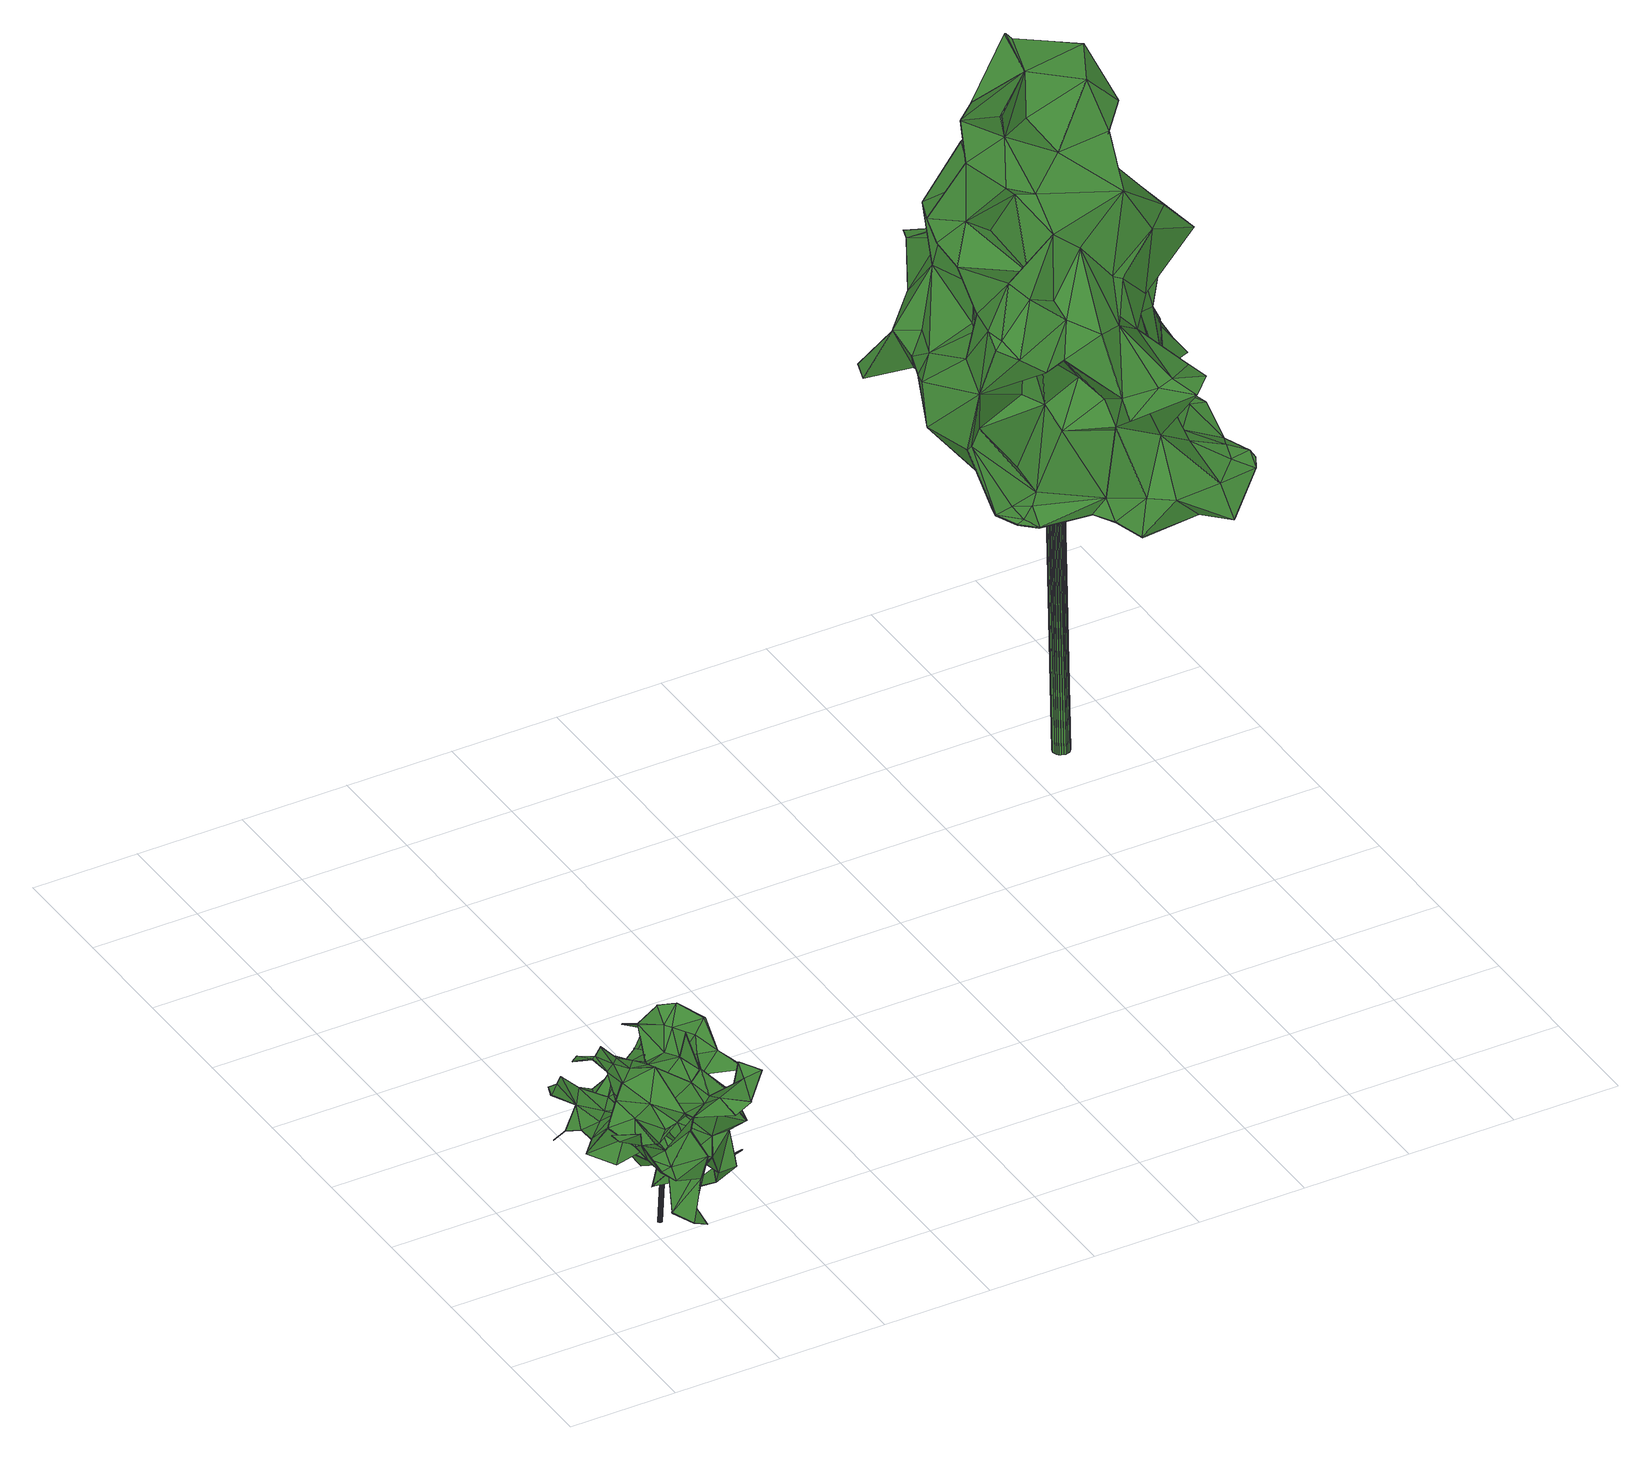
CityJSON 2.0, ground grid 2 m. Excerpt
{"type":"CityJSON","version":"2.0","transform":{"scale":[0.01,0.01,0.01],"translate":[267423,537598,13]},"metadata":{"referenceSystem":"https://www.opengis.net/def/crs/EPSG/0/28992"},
"CityObjects":{
"tree1":{"type":"SolitaryVegetationObject","attributes":{"gtid":628,"crown_width_m":3.46,"crown_median_z":15.44,"crown_r50_m":0.193,"crown_porosity":0.951,"trunk_H_m":2.34,"trunk_DBH_m":0.0712,"trunk_radius_m":0.0356,"trunk_base_height_m":13.1,"original_gtid":"630"},"geometry":[{"type":"Solid","lod":"3","boundaries":[[[[0,1,2]],[[3,2,1]],[[4,5,6]],[[7,8,9]],[[10,11,12]],[[13,14,15]],[[16,17,18]],[[19,20,21]],[[22,23,24]],[[25,26,27]],[[28,29,30]],[[31,32,8]],[[33,34,35]],[[36,37,38]],[[39,40,41]],[[22,42,43]],[[22,43,44]],[[45,46,47]],[[48,49,50]],[[48,50,51]],[[52,53,54]],[[55,5,56]],[[57,56,5]],[[58,59,60]],[[61,62,63]],[[64,38,65]],[[66,67,68]],[[61,44,43]],[[69,70,71]],[[55,32,38]],[[72,73,74]],[[72,74,75]],[[54,76,77]],[[54,78,76]],[[79,80,51]],[[42,11,10]],[[81,82,83]],[[81,83,34]],[[16,84,85]],[[86,87,49]],[[69,88,70]],[[89,86,90]],[[91,92,93]],[[94,82,81]],[[78,95,96]],[[10,97,98]],[[10,98,13]],[[82,99,100]],[[57,101,102]],[[12,103,17]],[[104,100,105]],[[106,100,104]],[[107,108,109]],[[12,110,10]],[[111,112,113]],[[111,113,114]],[[115,104,116]],[[106,104,115]],[[106,115,117]],[[118,83,82]],[[119,120,121]],[[12,15,24]],[[57,102,56]],[[122,123,124]],[[125,126,84]],[[124,75,127]],[[128,129,7]],[[130,31,7]],[[131,132,87]],[[131,87,133]],[[134,84,135]],[[133,136,137]],[[85,134,138]],[[85,138,17]],[[139,140,141]],[[141,25,139]],[[142,135,95]],[[143,89,69]],[[144,145,146]],[[117,115,147]],[[118,82,148]],[[143,47,131]],[[39,41,79]],[[149,150,151]],[[152,64,138]],[[131,133,137]],[[62,29,28]],[[153,154,155]],[[156,155,154]],[[157,158,159]],[[160,161,109]],[[15,162,163]],[[118,164,83]],[[124,165,166]],[[68,167,168]],[[97,169,170]],[[123,122,171]],[[95,78,53]],[[78,54,53]],[[168,163,68]],[[172,173,174]],[[140,139,175]],[[176,177,178]],[[174,178,177]],[[174,177,176]],[[15,163,168]],[[179,115,116]],[[155,114,113]],[[75,74,180]],[[20,181,182]],[[183,3,1]],[[25,141,26]],[[98,184,185]],[[186,150,149]],[[52,54,187]],[[188,14,98]],[[188,98,185]],[[142,95,189]],[[30,164,190]],[[40,120,119]],[[191,192,13]],[[113,112,193]],[[170,185,184]],[[170,184,97]],[[149,194,195]],[[149,195,186]],[[95,53,189]],[[135,126,95]],[[196,197,110]],[[41,198,79]],[[129,130,7]],[[199,200,201]],[[153,200,199]],[[202,66,68]],[[203,204,205]],[[172,205,204]],[[206,207,208]],[[206,208,209]],[[210,211,132]],[[212,91,93]],[[213,214,107]],[[153,155,215]],[[113,216,155]],[[23,17,103]],[[217,182,181]],[[187,77,146]],[[176,218,174]],[[219,220,221]],[[36,152,166]],[[179,147,115]],[[222,186,223]],[[59,224,225]],[[179,117,147]],[[226,151,150]],[[144,227,228]],[[191,229,230]],[[231,75,180]],[[232,233,234]],[[222,66,202]],[[209,162,129]],[[146,227,144]],[[218,73,72]],[[168,167,182]],[[131,47,46]],[[235,107,214]],[[38,236,127]],[[237,63,216]],[[237,216,113]],[[100,194,105]],[[36,171,37]],[[238,239,240]],[[238,196,239]],[[228,241,27]],[[227,241,228]],[[187,54,77]],[[235,214,242]],[[24,103,12]],[[171,36,123]],[[44,243,22]],[[124,166,75]],[[106,117,179]],[[153,30,244]],[[149,19,21]],[[152,138,134]],[[179,148,106]],[[245,246,55]],[[14,188,197]],[[14,197,162]],[[174,247,61]],[[248,183,249]],[[250,118,41]],[[201,200,244]],[[244,250,201]],[[251,72,75]],[[194,223,195]],[[174,252,205]],[[253,252,254]],[[129,255,130]],[[166,251,75]],[[166,172,251]],[[72,174,218]],[[256,53,52]],[[55,246,5]],[[231,5,246]],[[0,257,114]],[[248,220,219]],[[112,111,193]],[[193,257,113]],[[114,257,193]],[[193,111,114]],[[143,69,71]],[[99,82,94]],[[78,96,258]],[[118,148,194]],[[190,250,244]],[[190,244,30]],[[171,122,37]],[[228,259,140]],[[13,42,10]],[[16,199,125]],[[247,174,91]],[[70,207,206]],[[88,207,70]],[[16,18,260]],[[132,49,87]],[[207,88,89]],[[39,79,261]],[[221,156,219]],[[144,140,175]],[[228,140,144]],[[74,262,263]],[[74,73,262]],[[63,178,61]],[[253,251,204]],[[215,28,30]],[[153,215,30]],[[91,61,43]],[[236,38,37]],[[236,37,122]],[[264,265,138]],[[252,174,72]],[[172,204,251]],[[175,139,258]],[[100,148,82]],[[104,105,116]],[[251,254,72]],[[49,266,90]],[[267,266,49]],[[22,243,23]],[[15,14,162]],[[186,195,223]],[[129,264,268]],[[258,76,78]],[[146,77,227]],[[96,95,126]],[[269,219,156]],[[270,182,217]],[[3,269,271]],[[272,252,247]],[[14,13,98]],[[132,211,49]],[[138,65,17]],[[42,13,192]],[[81,34,273]],[[81,273,94]],[[194,198,118]],[[41,118,198]],[[39,261,40]],[[45,268,274]],[[38,127,55]],[[124,127,122]],[[173,246,134]],[[152,134,246]],[[172,152,173]],[[161,160,108]],[[222,223,99]],[[100,99,223]],[[215,155,216]],[[168,24,15]],[[182,24,168]],[[231,246,173]],[[164,118,190]],[[227,25,241]],[[26,141,259]],[[175,201,144]],[[67,167,68]],[[275,276,102]],[[192,191,277]],[[19,210,202]],[[232,42,192]],[[215,216,63]],[[215,63,62]],[[174,61,178]],[[129,268,206]],[[89,143,131]],[[137,89,131]],[[70,206,71]],[[100,106,148]],[[88,69,89]],[[89,137,136]],[[134,142,173]],[[129,206,209]],[[98,97,184]],[[139,76,258]],[[139,25,227]],[[139,227,76]],[[227,77,76]],[[183,219,3]],[[248,219,183]],[[269,3,219]],[[27,241,25]],[[274,161,108]],[[71,206,143]],[[188,185,170]],[[10,169,97]],[[231,6,5]],[[207,89,90]],[[208,90,209]],[[207,90,208]],[[102,278,275]],[[278,102,279]],[[16,280,281]],[[199,154,153]],[[51,40,261]],[[174,205,172]],[[79,94,273]],[[11,13,15]],[[240,239,110]],[[282,256,283]],[[134,85,84]],[[217,284,270]],[[252,285,247]],[[33,61,91]],[[286,182,287]],[[116,194,148]],[[116,148,179]],[[109,108,160]],[[16,85,17]],[[206,47,143]],[[16,125,84]],[[169,288,170]],[[46,289,132]],[[120,289,46]],[[255,129,290]],[[243,204,203]],[[113,257,237]],[[45,47,268]],[[107,291,45]],[[273,80,79]],[[271,2,3]],[[292,189,53]],[[215,62,28]],[[127,152,245]],[[127,245,55]],[[242,275,278]],[[152,231,173]],[[231,152,75]],[[127,75,152]],[[152,172,166]],[[60,293,58]],[[209,266,162]],[[41,201,250]],[[175,125,201]],[[199,201,125]],[[40,201,41]],[[258,125,175]],[[203,205,272]],[[17,203,18]],[[60,59,225]],[[60,225,286]],[[33,294,34]],[[122,127,236]],[[274,107,161]],[[213,107,274]],[[279,107,235]],[[38,64,152]],[[45,121,46]],[[107,274,108]],[[107,45,274]],[[128,264,129]],[[194,116,105]],[[155,0,114]],[[249,0,221]],[[156,0,155]],[[221,0,156]],[[249,183,0]],[[240,110,12]],[[232,234,295]],[[232,295,43]],[[58,293,296]],[[58,296,67]],[[279,102,297]],[[283,6,263]],[[91,272,247]],[[131,46,132]],[[226,150,202]],[[68,163,20]],[[153,244,200]],[[297,102,101]],[[297,101,159]],[[34,164,29]],[[83,164,34]],[[268,213,274]],[[80,273,34]],[[18,280,260]],[[16,260,280]],[[16,298,199]],[[21,79,198]],[[282,262,256]],[[149,21,198]],[[249,221,220]],[[141,140,259]],[[249,220,248]],[[268,264,213]],[[228,27,259]],[[149,151,289]],[[100,223,194]],[[294,93,299]],[[49,211,50]],[[18,272,91]],[[17,23,203]],[[18,203,272]],[[267,49,48]],[[267,48,51]],[[11,15,12]],[[51,50,120]],[[206,268,47]],[[300,291,107]],[[107,301,300]],[[58,302,224]],[[303,158,157]],[[213,264,138]],[[74,263,180]],[[182,229,24]],[[20,304,21]],[[11,42,191]],[[11,191,13]],[[22,191,42]],[[276,32,305]],[[55,305,32]],[[253,285,252]],[[44,247,285]],[[20,163,181]],[[4,6,283]],[[101,57,283]],[[57,4,283]],[[99,306,222]],[[158,307,159]],[[267,181,163]],[[176,178,237]],[[51,120,40]],[[51,80,217]],[[237,178,63]],[[40,145,201]],[[119,145,40]],[[162,267,163]],[[94,306,99]],[[201,145,144]],[[211,120,50]],[[20,19,68]],[[197,196,255]],[[130,255,196]],[[243,203,23]],[[186,222,202]],[[279,297,301]],[[308,306,94]],[[308,94,286]],[[66,306,308]],[[66,308,286]],[[222,306,66]],[[19,202,68]],[[130,196,238]],[[12,197,240]],[[12,17,197]],[[149,210,19]],[[110,288,10]],[[212,93,294]],[[256,301,307]],[[256,52,300]],[[303,307,158]],[[72,254,252]],[[119,121,309]],[[258,126,125]],[[96,126,258]],[[277,233,232]],[[192,277,232]],[[176,237,0]],[[38,265,128]],[[38,32,265]],[[264,128,265]],[[142,189,173]],[[173,189,174]],[[93,174,189]],[[242,265,31]],[[21,94,79]],[[138,64,65]],[[93,189,299]],[[152,246,245]],[[235,242,278]],[[218,2,271]],[[174,92,91]],[[310,17,65]],[[310,65,255]],[[110,188,288]],[[197,188,110]],[[149,198,194]],[[132,289,151]],[[210,132,151]],[[263,6,180]],[[283,307,303]],[[256,307,283]],[[302,225,224]],[[226,202,210]],[[29,62,35]],[[294,299,298]],[[199,298,299]],[[156,154,299]],[[199,299,154]],[[16,281,298]],[[311,34,298]],[[311,298,281]],[[311,281,34]],[[289,210,149]],[[277,230,229]],[[191,230,277]],[[210,151,226]],[[186,202,150]],[[38,152,36]],[[162,290,129]],[[61,247,44]],[[255,240,197]],[[263,262,282]],[[263,282,283]],[[253,204,243]],[[294,33,91]],[[187,146,312]],[[217,181,267]],[[217,267,51]],[[4,57,5]],[[30,29,164]],[[294,298,34]],[[180,6,231]],[[159,101,283]],[[159,283,157]],[[283,303,157]],[[250,190,118]],[[58,224,59]],[[295,234,233]],[[182,233,277]],[[166,165,36]],[[123,36,165]],[[43,295,270]],[[34,43,270]],[[134,135,142]],[[61,35,62]],[[33,35,61]],[[292,271,313]],[[292,313,189]],[[299,189,313]],[[156,313,269]],[[156,299,313]],[[43,42,232]],[[291,309,45]],[[279,235,278]],[[300,309,291]],[[45,309,121]],[[46,121,120]],[[58,67,302]],[[26,259,27]],[[17,310,197]],[[93,92,174]],[[290,162,310]],[[290,310,255]],[[197,310,162]],[[44,285,243]],[[253,243,285]],[[277,229,182]],[[66,302,67]],[[22,229,191]],[[22,24,229]],[[314,34,280]],[[314,91,43]],[[53,262,292]],[[91,314,18]],[[91,212,294]],[[29,35,34]],[[314,43,34]],[[237,257,0]],[[271,292,73]],[[262,73,292]],[[218,271,73]],[[2,176,0]],[[32,276,275]],[[2,218,176]],[[53,256,262]],[[256,300,301]],[[128,31,130]],[[38,128,130]],[[242,8,32]],[[123,165,124]],[[31,8,7]],[[242,32,275]],[[289,211,210]],[[31,128,9]],[[31,9,242]],[[128,7,9]],[[242,9,8]],[[289,120,211]],[[10,288,169]],[[297,159,307]],[[297,307,301]],[[213,138,214]],[[138,315,214]],[[269,313,271]],[[31,265,32]],[[255,65,316]],[[255,316,240]],[[315,265,214]],[[138,265,315]],[[238,316,130]],[[38,130,316]],[[214,265,242]],[[270,233,182]],[[295,233,270]],[[281,280,34]],[[86,49,90]],[[133,87,136]],[[86,89,87]],[[136,87,89]],[[182,167,296]],[[67,296,167]],[[286,287,60]],[[293,60,287]],[[286,94,182]],[[51,261,79]],[[162,266,267]],[[272,205,252]],[[34,270,284]],[[23,103,24]],[[0,183,1]],[[90,266,209]],[[80,34,284]],[[80,284,217]],[[314,280,18]],[[296,293,182]],[[145,312,146]],[[145,119,312]],[[309,300,312]],[[309,312,119]],[[52,312,300]],[[187,312,52]],[[135,84,126]],[[293,287,182]],[[182,94,304]],[[182,304,20]],[[21,304,94]],[[240,316,238]],[[65,38,316]],[[196,110,239]],[[188,170,288]],[[109,161,107]],[[301,107,279]],[[56,102,276]],[[56,305,55]],[[276,305,56]],[[251,253,254]],[[66,286,302]],[[302,286,225]],[[317,318,319]],[[317,319,320]],[[320,319,321]],[[320,321,322]],[[319,318,323]],[[319,323,321]],[[321,323,324]],[[321,324,322]],[[324,323,325]],[[324,325,322]],[[323,318,326]],[[323,326,325]],[[325,326,327]],[[325,327,322]],[[326,318,328]],[[326,328,327]],[[327,328,329]],[[327,329,322]],[[328,318,330]],[[328,330,329]],[[329,330,331]],[[329,331,322]],[[330,318,332]],[[330,332,331]],[[331,332,333]],[[331,333,322]],[[332,318,334]],[[332,334,333]],[[333,334,335]],[[333,335,322]],[[334,318,336]],[[334,336,335]],[[335,336,337]],[[335,337,322]],[[336,318,338]],[[336,338,337]],[[337,338,339]],[[337,339,322]],[[338,318,340]],[[338,340,339]],[[339,340,341]],[[339,341,322]],[[340,318,342]],[[340,342,341]],[[341,342,343]],[[341,343,322]],[[342,318,344]],[[342,344,343]],[[343,344,345]],[[343,345,322]],[[345,344,346]],[[345,346,322]],[[344,318,347]],[[344,347,346]],[[347,318,348]],[[347,348,346]],[[346,348,349]],[[346,349,322]],[[348,318,350]],[[348,350,349]],[[349,350,351]],[[349,351,322]],[[350,318,352]],[[350,352,351]],[[351,352,353]],[[351,353,322]],[[352,318,354]],[[352,354,353]],[[353,354,355]],[[353,355,322]],[[355,354,356]],[[355,356,322]],[[354,318,357]],[[354,357,356]],[[356,357,358]],[[356,358,322]],[[357,318,359]],[[357,359,358]],[[358,359,360]],[[358,360,322]],[[359,318,317]],[[359,317,360]],[[360,317,320]],[[360,320,322]]]]}]},
"tree2":{"type":"SolitaryVegetationObject","attributes":{"gtid":291,"crown_width_m":6.1,"crown_median_z":21.23,"crown_r50_m":0.29,"crown_porosity":0.909,"trunk_H_m":8.05,"trunk_DBH_m":0.315,"trunk_radius_m":0.157,"trunk_base_height_m":13.18,"original_gtid":"291"},"geometry":[{"type":"Solid","lod":"3","boundaries":[[[[361,362,363]],[[364,365,366]],[[367,368,369]],[[370,371,372]],[[370,373,371]],[[370,374,373]],[[375,376,377]],[[378,369,379]],[[380,381,382]],[[383,384,385]],[[386,375,377]],[[382,381,387]],[[388,389,375]],[[390,391,392]],[[393,394,383]],[[395,366,396]],[[397,398,399]],[[400,373,401]],[[402,403,404]],[[405,406,407]],[[408,409,410]],[[405,411,381]],[[376,412,413]],[[414,415,416]],[[417,388,375]],[[417,375,386]],[[418,419,368]],[[386,420,421]],[[386,421,417]],[[382,422,380]],[[423,424,425]],[[380,422,401]],[[426,427,428]],[[429,406,405]],[[430,431,432]],[[433,434,430]],[[430,434,431]],[[435,436,437]],[[377,413,386]],[[386,413,420]],[[431,434,438]],[[439,440,412]],[[388,441,389]],[[442,443,444]],[[445,446,447]],[[448,415,449]],[[450,431,451]],[[363,362,442]],[[377,376,413]],[[452,453,454]],[[366,365,396]],[[445,455,456]],[[457,458,459]],[[367,369,378]],[[448,433,402]],[[460,461,462]],[[463,464,465]],[[466,467,387]],[[428,468,426]],[[469,470,374]],[[471,390,472]],[[473,390,471]],[[414,474,460]],[[416,460,474]],[[439,361,475]],[[367,378,437]],[[394,476,477]],[[463,372,464]],[[374,401,373]],[[383,478,479]],[[480,481,482]],[[483,484,430]],[[431,450,432]],[[446,485,486]],[[379,369,368]],[[487,488,489]],[[443,490,444]],[[427,491,428]],[[492,491,427]],[[375,389,493]],[[494,385,387]],[[410,435,379]],[[457,495,496]],[[497,498,499]],[[361,500,475]],[[501,502,503]],[[441,504,389]],[[493,389,504]],[[505,506,445]],[[404,507,508]],[[509,510,511]],[[476,510,509]],[[429,512,423]],[[513,424,512]],[[493,514,515]],[[387,385,382]],[[516,489,488]],[[497,471,472]],[[499,471,497]],[[429,405,380]],[[446,445,517]],[[394,393,518]],[[519,394,518]],[[516,488,520]],[[505,445,456]],[[435,378,379]],[[435,437,378]],[[394,510,476]],[[506,521,469]],[[403,484,522]],[[415,404,416]],[[523,436,524]],[[466,381,411]],[[379,368,419]],[[525,526,527]],[[401,374,380]],[[398,397,407]],[[384,422,385]],[[398,407,406]],[[459,528,529]],[[459,529,530]],[[485,531,532]],[[533,532,531]],[[534,525,535]],[[446,418,447]],[[440,475,500]],[[499,504,471]],[[446,486,418]],[[388,473,441]],[[473,504,441]],[[430,432,483]],[[412,536,537]],[[450,483,432]],[[396,483,450]],[[463,538,469]],[[407,528,454]],[[397,528,407]],[[417,473,388]],[[372,373,400]],[[454,453,539]],[[454,539,407]],[[523,437,436]],[[439,412,540]],[[416,474,414]],[[532,486,485]],[[532,541,486]],[[481,480,542]],[[543,544,545]],[[429,546,406]],[[482,458,496]],[[547,467,466]],[[496,458,457]],[[480,548,495]],[[410,409,435]],[[406,549,398]],[[367,447,368]],[[367,501,447]],[[525,534,550]],[[433,438,434]],[[368,447,418]],[[421,551,391]],[[473,471,504]],[[552,553,554]],[[552,554,438]],[[555,556,557]],[[497,549,558]],[[559,560,561]],[[562,383,477]],[[421,420,527]],[[512,424,423]],[[430,402,433]],[[563,540,376]],[[480,482,548]],[[371,373,372]],[[473,417,390]],[[417,391,390]],[[426,564,565]],[[489,564,426]],[[463,370,372]],[[469,370,463]],[[566,557,424]],[[533,444,567]],[[568,394,519]],[[445,506,569]],[[445,569,517]],[[509,372,476]],[[570,571,572]],[[446,517,485]],[[573,574,575]],[[576,577,578]],[[418,565,419]],[[572,571,552]],[[366,395,579]],[[553,580,581]],[[582,455,583]],[[525,584,526]],[[585,517,569]],[[483,522,484]],[[573,586,511]],[[568,575,394]],[[587,588,544]],[[525,527,535]],[[501,445,447]],[[483,396,365]],[[522,483,365]],[[495,548,496]],[[482,496,548]],[[415,570,449]],[[544,363,589]],[[590,520,581]],[[408,590,581]],[[478,383,562]],[[536,535,420]],[[591,586,573]],[[575,592,452]],[[546,558,549]],[[546,549,406]],[[544,588,593]],[[477,479,562]],[[375,563,376]],[[594,495,457]],[[558,561,497]],[[594,457,584]],[[375,493,563]],[[543,588,587]],[[410,595,408]],[[407,539,405]],[[383,596,597]],[[403,402,484]],[[450,451,396]],[[502,598,524]],[[523,367,437]],[[599,600,558]],[[533,531,442]],[[533,442,444]],[[601,514,498]],[[498,579,602]],[[501,598,502]],[[405,539,411]],[[448,603,433]],[[480,543,542]],[[495,543,480]],[[544,543,587]],[[466,604,592]],[[452,592,604]],[[563,491,540]],[[594,584,525]],[[456,455,605]],[[422,479,401]],[[511,464,509]],[[455,606,583]],[[547,592,575]],[[466,592,547]],[[429,380,512]],[[513,512,380]],[[439,475,440]],[[520,595,516]],[[489,516,564]],[[494,467,519]],[[393,383,597]],[[417,421,391]],[[383,494,596]],[[383,385,494]],[[565,607,426]],[[520,488,487]],[[540,412,376]],[[593,588,594]],[[477,383,394]],[[593,594,550]],[[594,525,550]],[[578,577,606]],[[457,459,584]],[[454,528,481]],[[547,575,568]],[[399,390,608]],[[390,399,472]],[[605,455,582]],[[605,582,609]],[[609,424,513]],[[374,513,380]],[[522,365,559]],[[542,545,586]],[[543,545,542]],[[586,610,511]],[[410,611,595]],[[564,595,611]],[[440,500,412]],[[612,362,361]],[[552,580,553]],[[415,414,570]],[[613,536,500]],[[510,573,511]],[[477,476,479]],[[589,545,544]],[[601,602,581]],[[412,500,536]],[[405,381,380]],[[387,381,466]],[[575,452,591]],[[575,591,573]],[[385,422,382]],[[502,414,460]],[[586,545,589]],[[586,589,610]],[[585,531,485]],[[420,537,536]],[[420,413,537]],[[519,596,494]],[[597,596,519]],[[442,362,443]],[[543,495,594]],[[555,404,556]],[[507,404,555]],[[552,438,603]],[[552,603,572]],[[402,404,448]],[[400,401,479]],[[546,614,558]],[[390,392,608]],[[494,387,467]],[[613,534,535]],[[536,613,535]],[[491,563,428]],[[449,570,572]],[[519,467,568]],[[413,412,537]],[[565,532,607]],[[558,614,599]],[[581,520,601]],[[505,521,506]],[[519,518,597]],[[553,395,554]],[[589,363,610]],[[421,526,551]],[[395,602,579]],[[550,500,361]],[[533,607,532]],[[610,363,442]],[[597,518,393]],[[443,362,490]],[[534,613,500]],[[370,469,374]],[[419,611,379]],[[547,568,467]],[[502,577,615]],[[569,616,585]],[[540,617,439]],[[533,439,617]],[[563,493,515]],[[448,449,603]],[[551,618,392]],[[526,584,618]],[[584,459,618]],[[419,565,611]],[[449,572,603]],[[392,618,530]],[[459,530,618]],[[433,603,438]],[[619,442,531]],[[619,531,585]],[[501,503,445]],[[500,550,534]],[[570,620,571]],[[617,607,533]],[[492,607,617]],[[460,577,502]],[[569,506,538]],[[469,538,506]],[[559,599,403]],[[429,423,546]],[[513,374,621]],[[384,479,422]],[[593,361,363]],[[593,550,361]],[[379,611,410]],[[439,612,361]],[[404,403,599]],[[621,470,605]],[[621,374,470]],[[513,621,605]],[[609,513,605]],[[465,622,616]],[[585,616,622]],[[522,559,403]],[[505,456,521]],[[600,561,558]],[[543,594,588]],[[623,528,608]],[[623,608,392]],[[575,574,394]],[[555,557,507]],[[526,618,551]],[[392,391,551]],[[520,408,595]],[[408,520,590]],[[532,565,541]],[[455,445,606]],[[418,486,541]],[[418,541,565]],[[563,515,514]],[[514,428,563]],[[426,468,489]],[[514,601,428]],[[517,585,485]],[[601,520,428]],[[564,516,595]],[[571,624,552]],[[428,520,468]],[[582,625,609]],[[462,583,606]],[[462,461,583]],[[458,482,459]],[[481,459,482]],[[528,459,481]],[[394,574,510]],[[400,479,476]],[[469,521,470]],[[456,470,521]],[[464,511,626]],[[617,540,491]],[[617,491,492]],[[424,609,625]],[[530,528,623]],[[530,623,392]],[[520,487,468]],[[487,489,468]],[[445,503,576]],[[564,611,565]],[[509,464,372]],[[562,479,478]],[[476,372,400]],[[383,479,384]],[[627,508,507]],[[556,404,599]],[[591,628,586]],[[542,628,481]],[[542,586,628]],[[566,507,557]],[[610,626,511]],[[610,442,619]],[[454,628,452]],[[452,628,591]],[[454,481,628]],[[581,580,408]],[[408,580,409]],[[465,626,610]],[[363,544,593]],[[362,612,567]],[[362,567,490]],[[490,567,444]],[[561,560,364]],[[502,524,414]],[[414,524,436]],[[585,622,610]],[[465,610,622]],[[582,583,625]],[[599,614,556]],[[464,626,465]],[[470,456,605]],[[462,606,577]],[[462,577,460]],[[546,423,614]],[[423,425,614]],[[424,614,425]],[[557,556,614]],[[557,614,424]],[[599,559,561]],[[453,452,604]],[[411,539,604]],[[411,604,466]],[[539,453,604]],[[610,619,585]],[[426,629,427]],[[492,427,629]],[[607,492,629]],[[607,629,426]],[[424,625,566]],[[436,620,414]],[[570,414,620]],[[578,445,576]],[[510,574,573]],[[538,463,465]],[[538,465,616]],[[578,606,445]],[[566,625,627]],[[566,627,507]],[[530,529,528]],[[599,630,600]],[[600,630,561]],[[561,630,599]],[[420,535,527]],[[514,493,498]],[[421,527,526]],[[561,364,498]],[[561,498,497]],[[396,554,395]],[[366,498,364]],[[499,498,504]],[[504,498,493]],[[528,397,631]],[[538,616,569]],[[497,472,399]],[[497,399,549]],[[398,549,399]],[[399,631,397]],[[399,608,631]],[[608,528,631]],[[438,451,431]],[[435,620,436]],[[409,620,435]],[[416,461,460]],[[571,620,409]],[[503,615,577]],[[503,502,615]],[[503,577,576]],[[461,625,583]],[[416,625,461]],[[416,627,625]],[[404,508,416]],[[416,508,627]],[[448,404,415]],[[601,498,602]],[[612,533,567]],[[581,602,553]],[[553,602,395]],[[554,451,438]],[[554,396,451]],[[402,430,484]],[[524,598,523]],[[367,598,501]],[[523,598,367]],[[612,439,533]],[[580,624,409]],[[571,409,624]],[[580,552,624]],[[365,364,560]],[[365,560,559]],[[498,366,579]],[[632,633,634]],[[632,634,635]],[[635,634,636]],[[635,636,637]],[[634,633,638]],[[634,638,636]],[[636,638,639]],[[636,639,637]],[[638,633,640]],[[638,640,639]],[[639,640,641]],[[639,641,637]],[[640,633,642]],[[640,642,641]],[[641,642,643]],[[641,643,637]],[[642,633,644]],[[642,644,643]],[[643,644,645]],[[643,645,637]],[[644,633,646]],[[644,646,645]],[[645,646,647]],[[645,647,637]],[[646,633,648]],[[646,648,647]],[[647,648,649]],[[647,649,637]],[[648,633,650]],[[648,650,649]],[[649,650,651]],[[649,651,637]],[[650,633,652]],[[650,652,651]],[[651,652,653]],[[651,653,637]],[[652,633,654]],[[652,654,653]],[[653,654,655]],[[653,655,637]],[[654,633,656]],[[654,656,655]],[[655,656,657]],[[655,657,637]],[[656,633,658]],[[656,658,657]],[[657,658,659]],[[657,659,637]],[[658,633,660]],[[658,660,659]],[[659,660,661]],[[659,661,637]],[[660,633,662]],[[660,662,661]],[[661,662,663]],[[661,663,637]],[[662,633,664]],[[662,664,663]],[[663,664,665]],[[663,665,637]],[[664,633,666]],[[664,666,665]],[[665,666,667]],[[665,667,637]],[[666,633,668]],[[666,668,667]],[[667,668,669]],[[667,669,637]],[[668,633,670]],[[668,670,669]],[[669,670,671]],[[669,671,637]],[[670,633,672]],[[670,672,671]],[[671,672,673]],[[671,673,637]],[[672,633,674]],[[672,674,673]],[[673,674,675]],[[673,675,637]],[[674,633,676]],[[674,676,675]],[[675,676,677]],[[675,677,637]],[[676,633,678]],[[676,678,677]],[[677,678,679]],[[677,679,637]],[[678,633,680]],[[678,680,679]],[[679,680,681]],[[679,681,637]],[[680,633,632]],[[680,632,681]],[[681,632,635]],[[681,635,637]]]]}]}
},
"vertices":[
[108,322,239],[107,370,266],[135,361,241],[107,371,267],[294,353,316],[305,346,314],[276,368,263],[399,258,251],[398,259,251],[398,258,252],[334,227,105],[292,175,109],[298,212,172],[292,175,108],[317,150,147],[284,152,144],[201,247,272],[254,234,214],[226,239,201],[219,75,247],[228,100,211],[166,123,247],[204,214,151],[226,238,200],[243,173,184],[99,303,352],[75,276,366],[76,276,367],[88,228,200],[113,194,193],[73,226,210],[397,258,251],[361,292,280],[128,223,182],[157,189,209],[128,222,181],[333,321,197],[368,326,197],[331,290,243],[150,199,271],[190,217,276],[150,198,272],[230,178,110],[202,214,151],[199,263,120],[276,230,282],[265,166,282],[282,180,283],[243,190,250],[274,137,273],[227,164,276],[221,180,250],[212,314,298],[195,342,281],[180,323,313],[333,331,291],[326,367,342],[299,385,337],[209,58,122],[180,51,139],[160,91,142],[175,266,155],[128,223,180],[149,284,184],[330,290,244],[283,252,241],[204,70,210],[204,89,141],[228,98,211],[359,138,334],[338,178,334],[336,178,334],[211,359,180],[173,381,213],[232,373,224],[281,368,195],[155,321,341],[155,320,341],[179,323,312],[177,163,234],[203,188,238],[157,142,250],[130,118,243],[123,148,254],[206,279,290],[244,270,274],[289,118,305],[279,88,300],[359,138,333],[309,88,318],[308,141,275],[177,266,156],[184,303,214],[185,303,215],[163,111,231],[195,340,281],[180,314,312],[336,227,104],[333,187,143],[138,88,233],[112,108,285],[298,383,337],[326,366,343],[244,173,185],[102,94,319],[103,95,319],[70,108,307],[288,289,294],[293,278,347],[293,279,347],[299,212,171],[77,342,167],[77,342,166],[92,329,187],[92,329,188],[59,114,320],[102,96,319],[58,114,319],[122,148,255],[217,247,323],[226,164,277],[226,212,269],[374,349,202],[354,354,189],[345,368,199],[163,264,300],[190,285,305],[328,353,216],[354,229,240],[339,202,257],[354,229,238],[265,115,324],[228,137,284],[279,87,301],[248,289,270],[212,314,296],[309,87,317],[309,86,318],[283,252,242],[131,298,342],[123,291,343],[99,302,351],[207,346,266],[330,147,322],[137,267,329],[163,262,300],[161,289,323],[59,115,319],[112,110,285],[165,123,248],[195,91,296],[196,92,296],[285,321,216],[99,252,216],[128,276,227],[107,302,201],[108,321,240],[231,383,324],[230,382,323],[246,356,335],[293,278,348],[293,278,346],[310,162,216],[258,127,200],[129,198,238],[332,338,204],[290,339,189],[204,121,175],[257,127,199],[335,227,105],[357,203,135],[368,326,195],[262,327,188],[246,339,235],[196,331,190],[137,268,328],[159,351,221],[176,333,223],[150,284,185],[70,110,307],[262,397,256],[257,127,200],[204,123,175],[85,345,273],[357,202,134],[358,202,135],[159,92,235],[181,314,314],[333,187,145],[176,333,225],[103,205,263],[230,178,112],[230,177,111],[78,342,167],[112,109,285],[131,118,245],[321,251,182],[300,212,172],[157,142,252],[144,252,252],[130,223,258],[135,235,291],[219,73,247],[252,262,156],[257,293,141],[235,303,150],[322,175,276],[330,147,320],[309,145,277],[330,138,242],[196,91,295],[228,138,283],[149,284,186],[300,243,292],[326,299,281],[99,252,214],[108,302,200],[243,173,186],[161,361,214],[85,345,275],[65,337,280],[62,322,275],[149,58,231],[139,88,234],[180,50,140],[179,51,140],[196,90,296],[131,297,344],[123,291,345],[216,173,167],[208,176,143],[277,367,263],[207,176,142],[170,174,142],[169,175,141],[338,325,299],[332,338,205],[109,302,201],[322,252,182],[321,252,181],[320,252,182],[99,302,353],[361,290,281],[252,262,154],[103,206,264],[326,300,281],[275,318,288],[205,273,144],[65,338,280],[60,322,275],[103,205,265],[262,328,187],[234,303,150],[257,293,139],[235,304,150],[320,234,234],[240,321,281],[93,329,188],[160,289,321],[76,276,365],[210,209,214],[202,188,238],[207,348,266],[260,392,258],[320,235,236],[331,289,244],[328,138,242],[277,162,215],[301,242,293],[107,369,267],[215,173,168],[135,362,242],[225,273,149],[176,163,233],[299,242,293],[357,326,327],[356,327,327],[207,175,143],[355,326,327],[305,344,314],[210,210,214],[190,217,274],[275,367,263],[262,364,315],[210,208,214],[225,273,147],[160,91,144],[160,92,143],[333,188,144],[227,138,284],[276,196,246],[244,270,275],[159,351,222],[170,92,143],[128,258,217],[170,175,143],[204,91,141],[294,352,318],[144,251,252],[152,302,224],[226,286,302],[275,318,290],[180,51,140],[231,383,322],[202,89,212],[339,325,299],[159,92,233],[246,356,333],[202,89,210],[218,247,322],[270,189,225],[132,223,258],[190,285,307],[135,360,242],[212,212,196],[288,289,293],[320,236,235],[229,245,10],[225,245,10],[228,246,10],[235,236,244],[235,237,244],[231,236,244],[228,247,10],[234,238,244],[234,238,245],[227,248,10],[233,239,245],[226,248,10],[232,239,245],[225,249,10],[231,239,245],[224,248,10],[230,239,245],[223,248,10],[229,239,245],[222,247,10],[228,238,245],[222,246,10],[228,237,245],[221,245,10],[228,236,245],[222,244,10],[228,235,245],[222,243,10],[228,234,245],[229,233,244],[223,242,10],[224,242,10],[230,232,244],[225,241,10],[231,232,244],[226,242,10],[232,232,244],[227,242,10],[233,233,244],[234,233,244],[228,243,10],[234,234,244],[228,244,10],[235,235,244],
[1301,1317,772],[1262,1313,763],[1300,1302,880],[1684,976,720],[1671,893,702],[1684,977,717],[1248,916,678],[1250,930,678],[1249,917,675],[1349,986,1092],[1329,1076,1128],[1288,1087,1154],[1341,1015,1234],[1383,961,1171],[1673,1250,667],[1537,1285,638],[1652,1311,682],[1276,892,662],[1296,951,666],[1525,973,1203],[1540,1073,1210],[1528,1028,1290],[1429,1136,1379],[1417,1111,1304],[1507,1066,1378],[1653,1312,685],[1567,1064,1316],[1754,1205,682],[1721,1199,665],[1664,1188,815],[1641,1222,813],[1618,1164,823],[1411,1174,1437],[1357,1189,1309],[1652,936,700],[1670,893,699],[1695,1211,972],[1712,1153,959],[1709,1154,958],[1325,1016,1251],[1371,998,1235],[1603,787,697],[1593,873,736],[1522,844,789],[1624,1012,1117],[1688,1023,1044],[1659,1149,1058],[1446,949,691],[1412,878,645],[1361,924,640],[1552,1117,1129],[1412,1318,691],[1557,1323,658],[1433,871,676],[1472,804,702],[1439,849,831],[1685,1248,810],[1276,1018,690],[1276,1017,688],[1552,1357,743],[1586,1302,781],[1434,1033,1276],[1509,948,1047],[1460,874,1013],[1475,944,1005],[1378,1093,668],[1452,1139,797],[1490,1113,741],[1582,977,1104],[1683,807,689],[1682,809,686],[1693,827,696],[1610,752,643],[1612,754,642],[1311,881,650],[1311,880,653],[1276,891,665],[1596,778,646],[1348,1353,708],[1362,1378,705],[1762,1175,673],[1233,1235,863],[1212,1314,755],[1204,1283,747],[1231,940,913],[1184,1033,806],[1224,970,785],[1513,775,701],[1457,792,637],[1692,828,693],[1650,834,700],[1489,1254,1154],[1558,1191,1095],[1555,1217,1050],[1307,851,984],[1264,864,1016],[1524,1337,944],[1555,1344,970],[1494,1260,934],[1369,905,813],[1437,884,867],[1417,935,887],[1252,1052,1096],[1251,1118,1104],[1299,1079,1028],[1581,1142,1252],[1555,1162,1374],[1458,1081,671],[1278,925,1130],[1308,908,1098],[1679,1121,801],[1640,1131,824],[1682,1155,784],[1477,903,779],[1361,1378,707],[1296,1101,1261],[1307,1138,1320],[1333,1044,1377],[1343,1052,1327],[1487,1340,952],[1486,1252,980],[1555,1343,972],[1689,840,703],[1650,833,703],[1222,1131,841],[1242,1062,817],[1457,1085,586],[1456,1084,589],[1432,1090,605],[1223,1319,752],[1498,1216,744],[1398,1200,793],[1668,1145,675],[1556,1161,1376],[1503,1401,960],[1532,1361,963],[1635,1070,873],[1634,1035,754],[1669,1103,805],[1398,1395,732],[1236,975,785],[1337,937,681],[1262,996,800],[1698,1142,681],[1238,899,1023],[1242,931,1042],[1549,769,906],[1476,811,881],[1250,1151,1134],[1343,1163,1171],[1275,1210,1123],[1490,949,1057],[1433,958,1128],[1607,1115,717],[1612,1145,729],[1433,1088,606],[1196,1070,872],[1413,1176,1437],[1424,1173,1425],[1459,1078,671],[1250,899,1039],[1658,864,711],[1288,891,670],[1315,912,676],[1448,1312,785],[1461,1284,789],[1524,1334,757],[1592,1180,990],[1485,1167,993],[1489,1150,877],[1228,1162,856],[1308,1170,744],[1284,1253,760],[1439,1370,754],[1470,1374,741],[1471,1375,738],[1500,1341,734],[1254,990,1037],[1610,1145,1089],[1400,1283,691],[1275,1059,818],[1389,1282,978],[1392,1353,945],[1338,1374,930],[1343,1267,1011],[1575,987,970],[1512,1135,1324],[1530,1360,965],[1624,1100,955],[1406,1314,786],[1551,1229,785],[1532,815,646],[1592,923,699],[1604,895,704],[1585,803,911],[1583,858,902],[1527,814,919],[1593,1038,895],[1601,911,732],[1650,972,730],[1623,1002,755],[1330,1045,1377],[1543,1222,694],[1338,1072,667],[1303,1074,669],[1503,817,907],[1262,1311,760],[1430,1138,1377],[1241,1003,943],[1433,839,647],[1435,840,644],[1458,793,634],[1392,1285,1160],[1401,1196,1239],[1450,1240,1265],[1344,997,840],[1366,959,835],[1339,983,975],[1650,974,728],[1496,925,705],[1529,985,720],[1348,863,989],[1348,864,986],[1476,1288,916],[1229,1105,898],[1339,1265,1087],[1350,1405,923],[1352,1404,922],[1336,1254,1004],[1482,987,727],[1427,1272,1143],[1487,1176,1181],[1368,1328,902],[1459,1347,927],[1366,984,688],[1424,1171,1426],[1414,1174,1438],[1283,923,679],[1551,897,849],[1504,1026,823],[1592,1055,748],[1582,985,733],[1561,784,651],[1534,1167,1137],[1368,890,1046],[1333,912,975],[1310,1171,742],[1657,1162,974],[1411,847,1028],[1297,1215,985],[1338,1003,689],[1280,1313,761],[1437,1391,746],[1537,949,934],[1338,1002,692],[1281,1044,960],[1370,1261,750],[1497,1208,808],[1261,1187,884],[1410,877,647],[1363,923,1067],[1292,1072,956],[1583,1101,929],[1477,863,690],[1432,816,911],[1301,1175,1115],[1428,782,886],[1441,1199,1040],[1360,1087,796],[1514,965,787],[1693,1210,970],[1491,1095,18],[1475,1095,18],[1490,1099,18],[1468,1084,824],[1467,1089,824],[1452,1084,823],[1489,1103,18],[1466,1092,824],[1486,1106,18],[1463,1095,824],[1483,1109,18],[1460,1098,824],[1479,1110,18],[1456,1099,824],[1475,1111,18],[1452,1100,824],[1471,1110,18],[1448,1099,823],[1467,1109,18],[1444,1098,823],[1464,1106,18],[1441,1095,823],[1461,1103,18],[1438,1092,823],[1460,1099,18],[1437,1088,823],[1459,1095,17],[1436,1084,823],[1460,1091,17],[1437,1080,823],[1462,1087,17],[1439,1076,823],[1464,1084,17],[1441,1073,823],[1467,1081,18],[1445,1070,823],[1471,1080,18],[1448,1069,823],[1475,1079,18],[1452,1068,823],[1479,1080,18],[1456,1069,823],[1483,1081,18],[1460,1071,823],[1486,1084,18],[1463,1073,824],[1489,1087,18],[1466,1077,824],[1490,1091,18],[1467,1080,824]
]}
